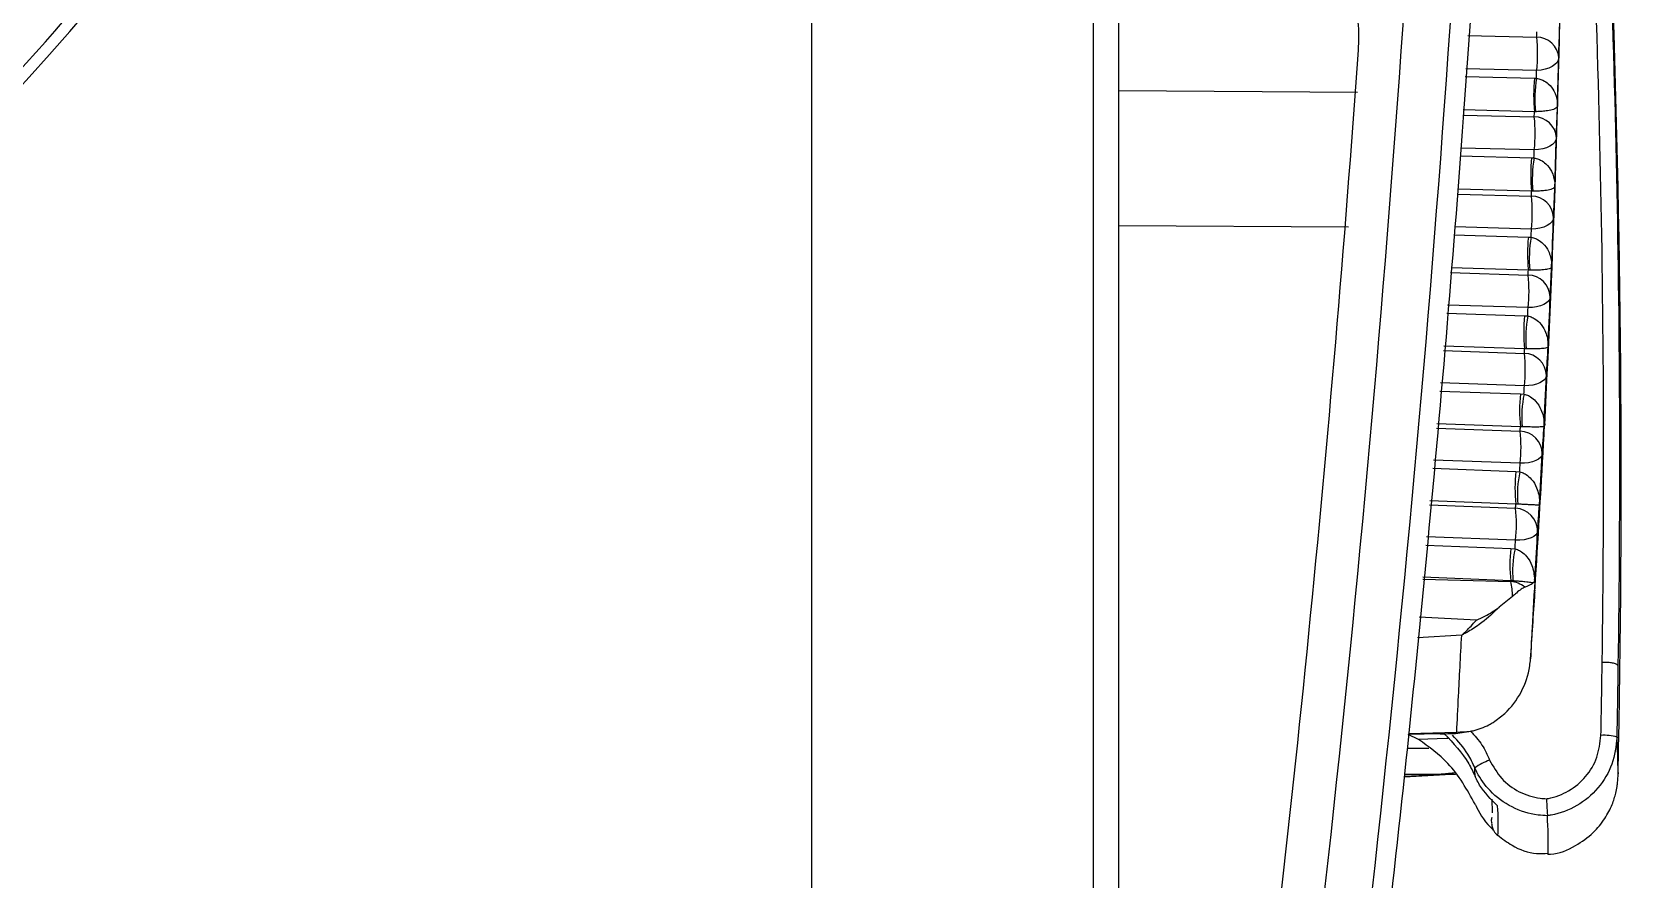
# Model space of a CAD drawing. Extents: x 14.8 to 109.8, y 1.6 to 86.6.
# Drawn here: x 51.413 to 53.38, y 33.638 to 34.685 of the extents above; entities that cross this region are included whole.
import ezdxf

# ---------------------------------------------------------------- set-up
doc = ezdxf.new("R2010")
doc.units = 0
doc.header["$MEASUREMENT"] = 0
doc.layers.add('OBJECT', color=7, linetype='CONTINUOUS')

msp = doc.modelspace()

# ---------------------------------------------------------------- linework, layer by layer
at = {"layer": 'OBJECT'}
for p, q in [((52.3783, 33.4632), (52.3783, 40.204)), ((52.7263, 35.0133), (52.7263, 33.2032)), ((53.1899, 34.6803), (53.2749, 34.6783)), ((53.1867, 34.6297), (53.2722, 34.6276)), ((53.2749, 34.6373), (53.1873, 34.6393)), ((53.2722, 34.6276), (53.2747, 34.6275)), ((52.7583, 34.6124), (53.0532, 34.6104)), ((53.2722, 34.5862), (53.1841, 34.5884)), ((53.2735, 34.5862), (53.2722, 34.5862)), ((53.1837, 34.5821), (53.272, 34.5798)), ((53.1805, 34.5316), (53.2688, 34.5292)), ((53.272, 34.539), (53.1812, 34.5413)), ((53.2688, 34.5292), (53.2717, 34.529)), ((53.2688, 34.488), (53.1778, 34.4905)), ((53.2702, 34.488), (53.2688, 34.488)), ((53.1773, 34.4844), (53.2685, 34.4818)), ((53.042, 34.4434), (52.7583, 34.4452)), ((53.1727, 34.4341), (53.2647, 34.4313)), ((53.2685, 34.4412), (53.1736, 34.4439)), ((53.2647, 34.4313), (53.2681, 34.4311)), ((53.1685, 34.3873), (53.2644, 34.3843)), ((53.2647, 34.3903), (53.169, 34.3932)), ((53.2664, 34.3903), (53.2647, 34.3903)), ((53.2644, 34.344), (53.1648, 34.3471)), ((53.1639, 34.3371), (53.2601, 34.334)), ((53.2601, 34.334), (53.264, 34.3337)), ((53.1597, 34.2909), (53.2598, 34.2875)), ((53.2601, 34.2932), (53.1602, 34.2965)), ((53.262, 34.2932), (53.2601, 34.2932)), ((53.2598, 34.2474), (53.1561, 34.2509)), ((53.1552, 34.2409), (53.2549, 34.2373)), ((53.2549, 34.2373), (53.2593, 34.237)), ((53.151, 34.1952), (53.2546, 34.1914)), ((53.2549, 34.1969), (53.1515, 34.2006)), ((53.2571, 34.1968), (53.2549, 34.1969)), ((53.2848, 34.1995), (53.2849, 34.2005)), ((53.2849, 34.2005), (53.2849, 34.1988)), ((53.2849, 34.1984), (53.2849, 34.1988)), ((53.2546, 34.1516), (53.1474, 34.1555)), ((53.1465, 34.1454), (53.2492, 34.1414)), ((53.2492, 34.1414), (53.254, 34.141)), ((53.1424, 34.1002), (53.2489, 34.096)), ((53.2492, 34.1012), (53.1429, 34.1053)), ((53.2516, 34.1012), (53.2492, 34.1012)), ((53.2489, 34.0565), (53.1388, 34.0608)), ((53.1379, 34.0506), (53.243, 34.0462)), ((53.243, 34.0462), (53.2482, 34.0458)), ((53.1341, 34.0082), (53.243, 34.0054)), ((53.243, 34.0064), (53.1343, 34.0109)), ((53.243, 34.0054), (53.243, 34.0064)), ((53.2456, 34.0063), (53.243, 34.0064)), ((53.2728, 33.992), (53.2728, 33.9946)), ((53.2728, 33.9946), (53.2728, 33.994)), ((53.2728, 33.9914), (53.2728, 33.994)), ((53.2451, 33.9871), (53.2286, 33.9737)), ((53.2728, 33.992), (53.2728, 33.9914)), ((53.2004, 33.9578), (53.1298, 33.9616)), ((53.1822, 33.9391), (53.1275, 33.9359)), ((53.1288, 33.8102), (53.1162, 33.8164)), ((53.1557, 33.8174), (53.1166, 33.8164)), ((53.1168, 33.8178), (53.1761, 33.8193)), ((53.1694, 33.8176), (53.1743, 33.8177)), ((53.1744, 33.8177), (53.1963, 33.8211)), ((53.1151, 33.7997), (53.1417, 33.7997)), ((53.1761, 33.7673), (53.1113, 33.7638)), ((53.1114, 33.7647), (53.1557, 33.7671)), ((53.1557, 33.7671), (53.1117, 33.7671)), ((53.3757, 33.7695), (53.3757, 33.7676))]:
    msp.add_line(p, q, dxfattribs=at)
at = {"layer": 'OBJECT', "flags": 128}
for points in [[(52.7583, 33.2032), (52.7583, 34.922), (52.8311, 34.9201), (52.8906, 34.9185)], [(53.3023, 34.653), (53.3017, 34.65), (53.3002, 34.6471), (53.2976, 34.6445), (53.2943, 34.6421), (53.2902, 34.6402), (53.2855, 34.6387), (53.2804, 34.6377), (53.2749, 34.6373)], [(53.2994, 34.5539), (53.2988, 34.551), (53.2972, 34.5483), (53.2947, 34.5457), (53.2913, 34.5435), (53.2872, 34.5417), (53.2825, 34.5403), (53.2774, 34.5394), (53.272, 34.539)], [(53.2959, 34.4554), (53.2952, 34.4526), (53.2936, 34.45), (53.2911, 34.4475), (53.2878, 34.4454), (53.2837, 34.4437), (53.279, 34.4424), (53.2739, 34.4415), (53.2685, 34.4412)], [(53.2918, 34.3574), (53.2911, 34.3547), (53.2895, 34.3522), (53.287, 34.3499), (53.2837, 34.3479), (53.2796, 34.3463), (53.2749, 34.345), (53.2698, 34.3443), (53.2644, 34.344)], [(53.2871, 34.26), (53.2865, 34.2575), (53.2849, 34.2551), (53.2823, 34.253), (53.279, 34.2511), (53.2749, 34.2495), (53.2702, 34.2484), (53.2651, 34.2477), (53.2598, 34.2474)], [(53.2819, 34.1634), (53.2813, 34.161), (53.2797, 34.1587), (53.2771, 34.1567), (53.2738, 34.1549), (53.2697, 34.1535), (53.265, 34.1524), (53.2599, 34.1518), (53.2546, 34.1516)], [(53.2762, 34.0675), (53.2755, 34.0652), (53.2739, 34.0631), (53.2714, 34.0612), (53.268, 34.0595), (53.264, 34.0582), (53.2593, 34.0572), (53.2542, 34.0566), (53.2489, 34.0565)], [(53.1655, 33.8116), (53.1634, 33.8115), (53.1288, 33.8102)]]:
    msp.add_lwpolyline(points, dxfattribs=at)
at = {"layer": 'OBJECT'}
for centre, radius, start, end in [((49.0083, 36.8182), 3.25, 0, 267.3717), ((49.0083, 36.8182), 3.25, 272.6283, 0), ((36.1645, 34.1309), 17.215, 358.79064, 5.51175), ((49.0083, 36.8182), 2.9331, 302.2712, 327.7288), ((36.2848, 34.1531), 17.073, 359.16854, 3.22235), ((36.2848, 34.1515), 17.093, 359.15935, 3.22232), ((36.2138, 35.093), 17.0945, 357.00156, 0.00002), ((49.0083, 36.8182), 3.0752, 306.2482, 323.7518), ((49.0083, 36.8182), 3.1693, 308.5091, 321.4909), ((49.0083, 36.8182), 3.2357, 309.9631, 320.0369), ((53.0775, 34.6578), 0.1986, 354.0693, 5.9307), ((53.275, 34.651), 0.0274, 4.2806, 90.2097), ((53.4654, 34.6069), 0.1942, 173.8786, 186.1214), ((53.4369, 34.602), 0.1642, 171.066, 185.5222), ((53.0766, 34.5594), 0.1965, 354.0353, 5.9647), ((53.2719, 34.5522), 0.0276, 3.4977, 89.7185), ((53.4597, 34.5086), 0.1921, 173.8409, 186.1591), ((53.428, 34.5029), 0.1585, 170.5037, 185.398), ((53.0754, 34.4615), 0.1941, 353.9946, 6.0054), ((53.2681, 34.454), 0.0278, 2.7418, 89.2549), ((53.4532, 34.4108), 0.1896, 173.7941, 186.2059), ((53.419, 34.4044), 0.1532, 169.9509, 185.2629), ((53.074, 34.3641), 0.1915, 353.9469, 6.0531), ((53.2638, 34.3564), 0.0279, 2.0092, 88.8206), ((53.4459, 34.3136), 0.1869, 173.7442, 186.2558), ((53.4098, 34.3065), 0.1483, 169.4071, 185.1201), ((53.0722, 34.2675), 0.1887, 353.8962, 6.1038), ((53.259, 34.2594), 0.0281, 1.3025, 88.4113), ((53.4379, 34.2171), 0.1841, 173.691, 186.309), ((53.4004, 34.2093), 0.1438, 168.8736, 184.9657), ((53.0699, 34.1715), 0.1857, 353.8424, 6.1576), ((53.2536, 34.1631), 0.0283, 0.6163, 88.0303), ((36.2201, 35.097), 17.0882, 356.34826, 356.94653), ((53.4291, 34.1213), 0.181, 173.6285, 186.3715), ((53.3907, 34.1129), 0.1395, 168.3477, 184.8045), ((53.0674, 34.0762), 0.1825, 353.7809, 6.2191), ((53.2477, 34.0675), 0.0285, 359.9536, 87.6745), ((53.4196, 34.0263), 0.1777, 173.5611, 186.4389), ((53.3807, 34.0173), 0.1355, 167.8348, 184.631), ((53.1662, 33.9872), 0.0789, 359.9341, 13.3972), ((53.2401, 33.9735), 0.0321, 51.4191, 84.9048), ((36.2389, 35.0913), 17.0694, 356.03083, 356.30549), ((36.3001, 34.1529), 17.0577, 358.86597, 359.16861), ((36.2797, 34.1516), 17.0981, 358.86624, 359.15931), ((53.1733, 33.8206), 0.00313, 292.1375, 336.9357), ((53.3581, 33.7518), 0.0636, 75.0781, 93.26), ((52.1785, 33.7561), 1.1973, 0.6403, 2.7354), ((53.2472, 33.7049), 0.0855, 110.9014, 124.7504), ((48.6277, 33.5979), 4.5742, 2.0891, 2.2205), ((52.9871, 33.706), 0.2404, 356.4151, 5.2765), ((52.7567, 33.6814), 0.5326, 358.5747, 3.7191)]:
    msp.add_arc(centre, radius, start, end, dxfattribs=at)
for centre, major_axis, ratio, start_param, end_param in [((36.0959, 35.2816), (17.1621, -0.9918), 0.895031, 0.025272, 0.025705), ((36.0933, 35.2571), (17.192, -0.9934), 0.895208, 0.025274, 0.027927), ((36.0933, 35.2962), (-1.3104, 18.2504), 0.94053, 4.606529, 4.609789), ((36.0959, 35.2797), (-1.3081, 18.2206), 0.940427, 4.609258, 4.609792), ((36.0959, 35.2759), (17.163, -0.9775), 0.89011, 0.018408, 0.018828), ((36.0933, 35.251), (17.1929, -0.979), 0.890295, 0.018411, 0.020988), ((36.0933, 35.2992), (-1.3516, 18.1939), 0.943274, 4.598232, 4.601551), ((36.0959, 35.2833), (-1.3492, 18.1641), 0.943175, 4.601011, 4.601555), ((36.0959, 35.2696), (17.1638, -0.9643), 0.884889, 0.011613, 0.01202), ((36.0933, 35.2444), (17.1938, -0.9658), 0.885083, 0.011616, 0.014117), ((36.0933, 35.3021), (-1.3964, 18.1389), 0.945935, 4.589745, 4.593121), ((36.0959, 35.2867), (-1.3939, 18.1092), 0.945841, 4.592571, 4.593126), ((36.0959, 35.2629), (17.1646, -0.9523), 0.879334, 0.004885, 0.00528), ((36.0933, 35.2372), (17.1945, -0.9538), 0.879539, 0.004888, 0.007311), ((36.0933, 35.3047), (-1.4452, 18.0852), 0.948522, 4.581046, 4.584477), ((36.0959, 35.29), (-1.4426, 18.0554), 0.948431, 4.583918, 4.584483), ((36.0959, 35.2554), (17.1653, -0.9413), 0.873407, 6.281408, 6.28179), ((36.0933, 35.2294), (17.1953, -0.9428), 0.873621, 6.281412, 6.283756), ((36.0933, 35.3072), (-1.4986, 18.0326), 0.951038, 4.572109, 4.575593), ((36.0959, 35.2931), (-1.4959, 18.0028), 0.950952, 4.575024, 4.575599), ((36.0959, 35.2473), (17.166, -0.9313), 0.86706, 6.274811, 6.275179), ((36.0933, 35.221), (17.196, -0.9328), 0.867285, 6.274816, 6.277078), ((36.0959, 35.2961), (-1.5542, 17.951), 0.953407, 4.565861, 4.566445), ((36.0933, 35.3096), (-1.557, 17.9807), 0.95349, 4.562902, 4.566438), ((36.0959, 35.2384), (17.1667, -0.9224), 0.86024, 6.268278, 6.268633), ((36.0933, 35.2118), (17.1966, -0.9239), 0.860478, 6.268283, 6.270463), ((36.0959, 35.2989), (-1.6183, 17.8998), 0.955802, 4.556389, 4.556983), ((36.0933, 35.3118), (-1.6213, 17.9295), 0.955881, 4.554045, 4.556974)]:
    msp.add_ellipse(centre, major_axis=major_axis, ratio=ratio, start_param=start_param, end_param=end_param, dxfattribs=at)
for points in [[(52.9591, 33.1779), (53.0481, 33.8636), (53.109, 34.5526), (53.1417, 35.2432)], [(53.1996, 35.2425), (53.1669, 34.5495), (53.1058, 33.8582), (53.0165, 33.1702)], [(53.054, 34.6621), (53.02, 34.1807), (52.9723, 33.7008), (52.9109, 33.2222)]]:
    msp.add_open_spline(points, degree=3, dxfattribs=at)
for points, knots in [([(53.0247, 33.0427), (53.0255, 33.0483), (53.0262, 33.0539), (53.0277, 33.0651), (53.03, 33.0819), (53.0352, 33.1212), (53.0396, 33.1549), (53.0483, 33.2222), (53.054, 33.2671), (53.0707, 33.4019), (53.0814, 33.4918), (53.1119, 33.7617), (53.1303, 33.9418), (53.1634, 34.3024), (53.178, 34.4829), (53.197, 34.7538), (53.2028, 34.8441), (53.2135, 35.0249), (53.2184, 35.1153), (53.2228, 35.2057)], [0, 0, 0, 0, 0.007813, 0.007813, 0.015625, 0.03125, 0.0625, 0.0625, 0.125, 0.125, 0.25, 0.25, 0.5, 0.5, 0.75, 0.75, 0.875, 0.875, 1, 1, 1, 1]), ([(52.9295, 34.8961), (52.9498, 34.8844), (52.9681, 34.8701), (52.9924, 34.845), (53, 34.836), (53.0136, 34.8172), (53.0198, 34.8073), (53.0307, 34.7869), (53.0355, 34.7762), (53.0435, 34.7542), (53.0467, 34.743), (53.0515, 34.7204), (53.0531, 34.7089), (53.0548, 34.6856), (53.0548, 34.6738), (53.054, 34.6621)], [0, 0, 0, 0, 0.25, 0.25, 0.375, 0.375, 0.5, 0.5, 0.625, 0.625, 0.75, 0.75, 0.875, 0.875, 1, 1, 1, 1]), ([(53.2747, 34.6275), (53.2766, 34.6271), (53.2795, 34.6265), (53.2847, 34.6242), (53.2912, 34.6196), (53.2978, 34.6106), (53.3005, 34.6014), (53.3008, 34.5951), (53.3008, 34.5935), (53.3008, 34.5934)], [0, 0, 0, 0, 0.079817, 0.123224, 0.264691, 0.507843, 0.866971, 0.995891, 1, 1, 1, 1]), ([(53.3008, 34.5934), (53.3008, 34.5934), (53.3007, 34.593), (53.3002, 34.5915), (53.2972, 34.5894), (53.2902, 34.5875), (53.2836, 34.5867), (53.2783, 34.5863), (53.2754, 34.5863), (53.2735, 34.5862)], [0, 0, 0, 0, 0.004107, 0.133046, 0.492208, 0.735354, 0.876797, 0.920227, 1, 1, 1, 1]), ([(53.2717, 34.529), (53.2736, 34.5286), (53.2765, 34.5279), (53.2817, 34.5255), (53.2881, 34.5207), (53.2947, 34.5112), (53.2973, 34.5016), (53.2975, 34.4952), (53.2974, 34.4935), (53.2974, 34.4934)], [0, 0, 0, 0, 0.080439, 0.123874, 0.2661, 0.510802, 0.871566, 0.995887, 1, 1, 1, 1]), ([(53.2974, 34.4934), (53.2974, 34.4934), (53.2974, 34.4931), (53.2969, 34.492), (53.2939, 34.4903), (53.287, 34.4888), (53.2803, 34.4882), (53.2751, 34.488), (53.2722, 34.488), (53.2702, 34.488)], [0, 0, 0, 0, 0.004115, 0.128458, 0.489261, 0.73395, 0.876149, 0.919616, 1, 1, 1, 1]), ([(53.2681, 34.4311), (53.27, 34.4306), (53.273, 34.4299), (53.2781, 34.4273), (53.2845, 34.4223), (53.291, 34.4124), (53.2934, 34.4024), (53.2936, 34.3958), (53.2935, 34.3941), (53.2935, 34.394)], [0, 0, 0, 0, 0.081025, 0.124485, 0.26742, 0.513546, 0.87579, 0.995879, 1, 1, 1, 1]), ([(53.2935, 34.394), (53.2935, 34.394), (53.2935, 34.3938), (53.293, 34.3929), (53.2901, 34.3917), (53.2832, 34.3907), (53.2765, 34.3903), (53.2713, 34.3902), (53.2683, 34.3903), (53.2664, 34.3903)], [0, 0, 0, 0, 0.00412, 0.1242377, 0.4865261, 0.7326374, 0.8755413, 0.9190337, 1, 1, 1, 1]), ([(53.264, 34.3337), (53.2659, 34.3332), (53.2688, 34.3324), (53.2739, 34.3297), (53.2803, 34.3245), (53.2867, 34.3141), (53.289, 34.3038), (53.2891, 34.297), (53.2891, 34.2953), (53.2891, 34.2952)], [0, 0, 0, 0, 0.0815736, 0.1250507, 0.2686408, 0.5160645, 0.8796321, 0.9958752, 1, 1, 1, 1]), ([(53.2891, 34.2952), (53.2891, 34.2952), (53.2891, 34.2951), (53.2886, 34.2945), (53.2857, 34.2938), (53.2788, 34.2932), (53.2722, 34.2931), (53.2669, 34.2931), (53.264, 34.2932), (53.262, 34.2932)], [0, 0, 0, 0, 0.004127, 0.120396, 0.484019, 0.731426, 0.87498, 0.918499, 1, 1, 1, 1]), ([(53.2593, 34.237), (53.2612, 34.2365), (53.2641, 34.2357), (53.2692, 34.2328), (53.2755, 34.2273), (53.2818, 34.2165), (53.2841, 34.2059), (53.2841, 34.1989), (53.284, 34.1972), (53.284, 34.1971)], [0, 0, 0, 0, 0.082076, 0.125571, 0.269758, 0.518349, 0.883081, 0.995868, 1, 1, 1, 1]), ([(53.284, 34.1971), (53.284, 34.1971), (53.284, 34.1971), (53.2836, 34.1968), (53.2807, 34.1965), (53.2738, 34.1964), (53.2672, 34.1965), (53.262, 34.1966), (53.2591, 34.1968), (53.2571, 34.1968)], [0, 0, 0, 0, 0.004133, 0.116951, 0.481743, 0.730316, 0.874464, 0.918004, 1, 1, 1, 1]), ([(53.2841, 34.1867), (53.2841, 34.1879), (53.2842, 34.1901), (53.2844, 34.1935), (53.2846, 34.197), (53.2848, 34.1993), (53.2848, 34.1995), (53.2848, 34.1995)], [0, 0, 0, 0, 0.150995, 0.301513, 0.535231, 0.932376, 1, 1, 1, 1]), ([(53.2848, 34.1995), (53.2848, 34.1995), (53.2848, 34.2), (53.2848, 34.2), (53.2848, 34.1999)], [0, 0, 0, 0, 0.008846, 1, 1, 1, 1]), ([(53.254, 34.141), (53.2559, 34.1405), (53.2589, 34.1396), (53.2639, 34.1366), (53.2702, 34.1309), (53.2764, 34.1197), (53.2786, 34.1087), (53.2785, 34.1015), (53.2785, 34.0998), (53.2785, 34.0998)], [0, 0, 0, 0, 0.082533, 0.126037, 0.270766, 0.520393, 0.886129, 0.995864, 1, 1, 1, 1]), ([(53.2785, 34.0998), (53.2785, 34.0998), (53.2784, 34.0997), (53.278, 34.0998), (53.2752, 34.0999), (53.2683, 34.1003), (53.2618, 34.1006), (53.2565, 34.1009), (53.2536, 34.1011), (53.2516, 34.1012)], [0, 0, 0, 0, 0.004136, 0.113907, 0.479708, 0.729316, 0.873998, 0.917557, 1, 1, 1, 1]), ([(53.2482, 34.0458), (53.2502, 34.0452), (53.2531, 34.0443), (53.2581, 34.0412), (53.2643, 34.0352), (53.2707, 34.0235), (53.2718, 34.0138), (53.2724, 34.0079)], [0, 0, 0, 0, 0.092373, 0.140836, 0.302549, 0.58155, 1, 1, 1, 1]), ([(53.2731, 34.0149), (53.2718, 33.9915), (53.2695, 33.9509), (53.268, 33.922), (53.2673, 33.9098)], [0, 0, 0, 0, 0.57601, 1, 1, 1, 1]), ([(53.2724, 34.0079), (53.2726, 34.01), (53.2729, 34.0124), (53.273, 34.0147), (53.2731, 34.0149)], [0, 0, 0, 0, 0.908976, 1, 1, 1, 1]), ([(53.2601, 33.9986), (53.2588, 33.9979), (53.2561, 33.9964), (53.2506, 33.992), (53.2467, 33.9885), (53.2451, 33.9871)], [0, 0, 0, 0, 0.3715148, 0.7428961, 1, 1, 1, 1]), ([(53.2706, 34.0038), (53.2697, 34.0039), (53.2677, 34.0043), (53.2623, 34.0049), (53.2551, 34.0056), (53.2496, 34.006), (53.2466, 34.0062), (53.2456, 34.0063)], [0, 0, 0, 0, 0.264691, 0.617446, 0.821855, 0.943687, 1, 1, 1, 1]), ([(53.2601, 33.9986), (53.2641, 34.0002), (53.2684, 34.002), (53.2704, 34.0036), (53.2706, 34.0038)], [0, 0, 0, 0, 0.897296, 1, 1, 1, 1]), ([(53.2724, 34.0079), (53.2724, 34.0077), (53.2723, 34.0074), (53.2722, 34.0068), (53.2721, 34.006), (53.2716, 34.0046), (53.2711, 34.0041), (53.2706, 34.0038)], [0, 0, 0, 0, 0.032917, 0.065885, 0.115733, 0.266196, 1, 1, 1, 1]), ([(53.2728, 33.994), (53.2728, 33.9946), (53.2728, 33.9955), (53.2731, 33.9996), (53.2732, 34.0026), (53.2734, 34.0058), (53.2736, 34.0078), (53.2736, 34.0086)], [0, 0, 0, 0, 0.492774, 0.642904, 0.794251, 0.910688, 1, 1, 1, 1]), ([(53.2286, 33.9737), (53.2216, 33.9671), (53.21, 33.9562), (53.1954, 33.9465), (53.1875, 33.942), (53.1842, 33.9402), (53.1828, 33.9395), (53.1823, 33.9392), (53.1822, 33.9391)], [0, 0, 0, 0, 0.47394, 0.7904, 0.91452, 0.965009, 0.99335, 1, 1, 1, 1]), ([(53.2004, 33.9578), (53.2004, 33.9578), (53.204, 33.9593), (53.2138, 33.9637), (53.2228, 33.9698), (53.2286, 33.9737)], [0, 0, 0, 0, 0.007849, 0.365876, 1, 1, 1, 1]), ([(53.1822, 33.9391), (53.1822, 33.9392), (53.1824, 33.9394), (53.183, 33.9399), (53.1848, 33.9414), (53.1906, 33.9469), (53.1961, 33.9527), (53.2003, 33.9577), (53.2004, 33.9578)], [0, 0, 0, 0, 0.0137582, 0.0296284, 0.0942189, 0.3001988, 0.9823174, 1, 1, 1, 1]), ([(53.1761, 33.8193), (53.1768, 33.8334), (53.1784, 33.8659), (53.1808, 33.9126), (53.1822, 33.9391)], [0, 0, 0, 0, 0.432814, 1, 1, 1, 1]), ([(53.2212, 33.8314), (53.2261, 33.835), (53.24, 33.845), (53.2573, 33.8683), (53.2657, 33.8927), (53.2671, 33.9069), (53.2673, 33.9098)], [0, 0, 0, 0, 0.191223, 0.544753, 0.906987, 1, 1, 1, 1]), ([(53.3759, 33.9007), (53.3757, 33.9013), (53.3752, 33.9026), (53.3716, 33.9042), (53.3664, 33.9052), (53.3609, 33.9056), (53.3573, 33.9054), (53.356, 33.9054)], [0, 0, 0, 0, 0.2205, 0.44137, 0.658772, 0.871358, 1, 1, 1, 1]), ([(53.1557, 33.8174), (53.1559, 33.8174), (53.1565, 33.8174), (53.1574, 33.8174), (53.1588, 33.8174), (53.1606, 33.8174), (53.1635, 33.8174), (53.1682, 33.8175), (53.1721, 33.8176), (53.1744, 33.8177)], [0, 0, 0, 0, 0.029641, 0.094905, 0.151541, 0.242019, 0.38678, 0.619617, 1, 1, 1, 1]), ([(53.1607, 33.8174), (53.1719, 33.8057), (53.1871, 33.7897), (53.1964, 33.7699), (53.1988, 33.7647)], [0, 0, 0, 0, 0.732423, 1, 1, 1, 1]), ([(53.1761, 33.8193), (53.1818, 33.8197), (53.1888, 33.8201), (53.1951, 33.821), (53.1963, 33.8211)], [0, 0, 0, 0, 0.800924, 1, 1, 1, 1]), ([(53.1931, 33.8206), (53.1981, 33.8151), (53.208, 33.8044), (53.2139, 33.7912), (53.2167, 33.7848)], [0, 0, 0, 0, 0.517443, 1, 1, 1, 1]), ([(53.1963, 33.8211), (53.203, 33.8231), (53.2116, 33.8256), (53.2195, 33.8304), (53.2212, 33.8314)], [0, 0, 0, 0, 0.7780939, 1, 1, 1, 1]), ([(53.1988, 33.7303), (53.1889, 33.7482), (53.1712, 33.78), (53.1417, 33.801), (53.1288, 33.8102)], [0, 0, 0, 0, 0.56355, 1, 1, 1, 1]), ([(53.1985, 33.7751), (53.1958, 33.7809), (53.189, 33.7958), (53.1778, 33.8079), (53.1709, 33.8154)], [0, 0, 0, 0, 0.383814, 1, 1, 1, 1]), ([(53.287, 33.737), (53.2878, 33.7371), (53.2974, 33.7388), (53.3155, 33.7456), (53.3366, 33.7635), (53.3512, 33.7877), (53.3534, 33.8061), (53.3544, 33.8153)], [0, 0, 0, 0, 0.021777, 0.262156, 0.50647, 0.753282, 1, 1, 1, 1]), ([(53.3744, 33.8132), (53.3731, 33.8019), (53.3703, 33.7791), (53.3521, 33.7491), (53.3257, 33.7269), (53.3025, 33.7182), (53.2898, 33.7162), (53.2882, 33.716)], [0, 0, 0, 0, 0.242739, 0.485978, 0.727239, 0.964975, 1, 1, 1, 1]), ([(53.2167, 33.7848), (53.2212, 33.7768), (53.2302, 33.7609), (53.2528, 33.7445), (53.2728, 33.7379), (53.2844, 33.7372), (53.287, 33.737)], [0, 0, 0, 0, 0.305482, 0.611105, 0.913107, 1, 1, 1, 1]), ([(53.1738, 33.7689), (53.1715, 33.7686), (53.1689, 33.7683), (53.165, 33.7679), (53.1626, 33.7677), (53.16, 33.7675), (53.1584, 33.7673), (53.1572, 33.7672), (53.1564, 33.7672), (53.1559, 33.7671), (53.1557, 33.7671)], [0, 0, 0, 0, 0.384311, 0.430349, 0.646225, 0.779789, 0.862819, 0.914514, 0.970185, 1, 1, 1, 1]), ([(53.1744, 33.7671), (53.1721, 33.7671), (53.1694, 33.767), (53.1654, 33.767), (53.1629, 33.767), (53.1602, 33.767), (53.1585, 33.767), (53.1573, 33.7671), (53.1564, 33.7671), (53.1559, 33.7671), (53.1557, 33.7671)], [0, 0, 0, 0, 0.380383, 0.430398, 0.644214, 0.777337, 0.860563, 0.912674, 0.970359, 1, 1, 1, 1]), ([(53.2882, 33.716), (53.2843, 33.7162), (53.2693, 33.7169), (53.2435, 33.7252), (53.2175, 33.7445), (53.2041, 33.7631), (53.1993, 33.7733), (53.1985, 33.7751)], [0, 0, 0, 0, 0.1023513, 0.3995596, 0.6998402, 0.946944, 1, 1, 1, 1]), ([(53.2265, 33.7281), (53.2184, 33.7362), (53.2084, 33.7463), (53.2011, 33.7598), (53.1994, 33.7635), (53.1988, 33.7647)], [0, 0, 0, 0, 0.738109, 0.915345, 1, 1, 1, 1]), ([(53.2889, 33.6686), (53.29, 33.6686), (53.302, 33.6684), (53.3221, 33.6776), (53.3446, 33.6934), (53.3594, 33.7115), (53.3684, 33.7288), (53.3728, 33.743), (53.3745, 33.7524), (53.3753, 33.7588), (53.3756, 33.7644), (53.3757, 33.7681), (53.3757, 33.7704), (53.3757, 33.7713)], [0, 0, 0, 0, 0.015062, 0.167478, 0.292613, 0.400104, 0.492301, 0.568291, 0.623325, 0.676796, 0.756079, 0.904742, 1, 1, 1, 1]), ([(53.1988, 33.7303), (53.1994, 33.7291), (53.2047, 33.7177), (53.2123, 33.7065), (53.2211, 33.6986), (53.2215, 33.6983)], [0, 0, 0, 0, 0.099241, 0.964578, 1, 1, 1, 1]), ([(53.2194, 33.7364), (53.2195, 33.7341), (53.2198, 33.7263), (53.2198, 33.7224), (53.2199, 33.7197)], [0, 0, 0, 0, 0.296337, 1, 1, 1, 1]), ([(53.287, 33.737), (53.287, 33.7369), (53.2872, 33.7343), (53.2875, 33.7294), (53.2878, 33.7232), (53.2881, 33.7183), (53.2882, 33.7168), (53.2882, 33.716)], [0, 0, 0, 0, 0.014567, 0.276414, 0.517877, 0.758931, 1, 1, 1, 1]), ([(53.2196, 33.7068), (53.2193, 33.7086), (53.2189, 33.7111), (53.2198, 33.7135), (53.22, 33.7141)], [0, 0, 0, 0, 0.719602, 1, 1, 1, 1]), ([(53.2193, 33.7073), (53.2192, 33.7062), (53.2191, 33.705), (53.2211, 33.699), (53.2229, 33.6953), (53.2252, 33.6929), (53.2262, 33.6918)], [0, 0, 0, 0, 0.743299, 0.868456, 0.941697, 1, 1, 1, 1]), ([(53.2267, 33.6922), (53.2325, 33.6877), (53.2466, 33.6766), (53.2689, 33.6685), (53.2843, 33.6693), (53.289, 33.6696)], [0, 0, 0, 0, 0.324354, 0.793544, 1, 1, 1, 1])]:
    msp.add_open_spline(points, degree=3, knots=knots, dxfattribs=at)

doc.saveas('drawing.dxf')
